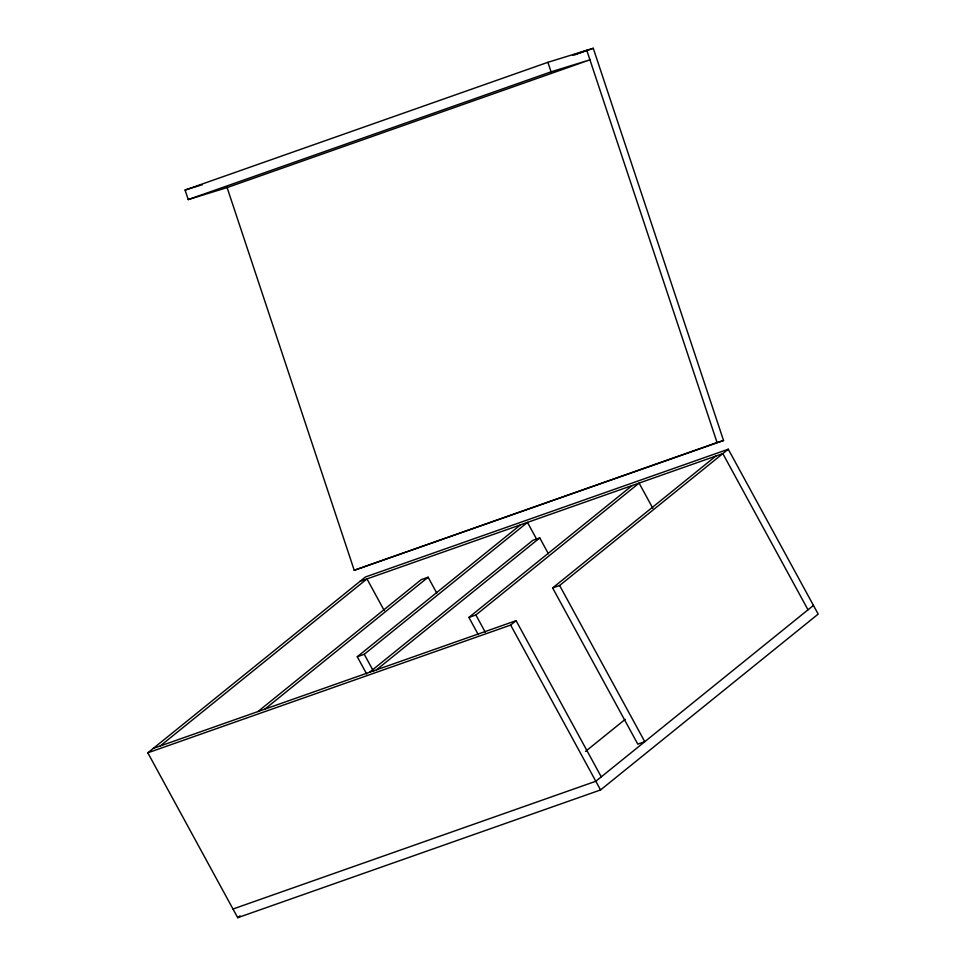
<?xml version="1.0" encoding="UTF-8"?>
<svg xmlns="http://www.w3.org/2000/svg" width="966" height="966" viewBox="0 0 966 966"><rect width="100%" height="100%" fill="white"/><g stroke="black" fill="none" stroke-linecap="round" stroke-linejoin="round"><path stroke-width="1.45" d="M147.822 752.816L365.45 576.968L728.279 449.214L818.178 614.098L600.55 789.947L237.721 917.7L147.822 752.816L510.652 625.062L516.098 620.667L601.263 776.869M160.247 745.957L366.983 578.9L384.311 610.681M257.922 711.568L421.14 579.685L428.119 577.221L436.789 593.112M264.901 709.116L428.119 577.221M366.657 673.954L357.275 656.747L520.493 524.852M357.275 656.747L364.254 654.284L527.472 522.401L536.855 539.608M369.567 672.264L532.785 540.368L539.765 537.917L548.422 553.796M376.547 669.8L539.765 537.917M478.291 634.65L468.908 617.431L632.126 485.548M468.908 617.431L475.888 614.98L639.106 483.097L652.823 508.249M728.279 449.214L559.616 585.493L644.781 741.707L637.814 744.158L552.637 587.956L715.866 456.061M237.721 917.7L240.063 915.804M585.541 751.403L625.183 719.368M813.444 605.416L595.817 781.265L232.987 909.018M188.237 199.576L551.067 71.822L589.948 59.82L227.119 187.573L188.237 199.576L185.074 190.048L547.903 62.307L593.269 48.3L723.546 440.532L354.232 570.29L226.805 186.643M572.56 55.316L586.785 50.304L717.062 442.537L723.546 440.532M574.77 54.808L593.269 48.3M354.232 570.29L717.062 442.537M360.004 581.363L722.834 453.609L807.999 609.812M552.637 587.956L559.616 585.493M153.268 748.421L516.098 620.667M185.074 190.048L202.353 184.723M510.652 625.062L600.55 789.947M475.888 614.98L485.27 632.187M364.254 654.284L373.637 671.491M547.903 62.307L551.067 71.822"/></g></svg>
